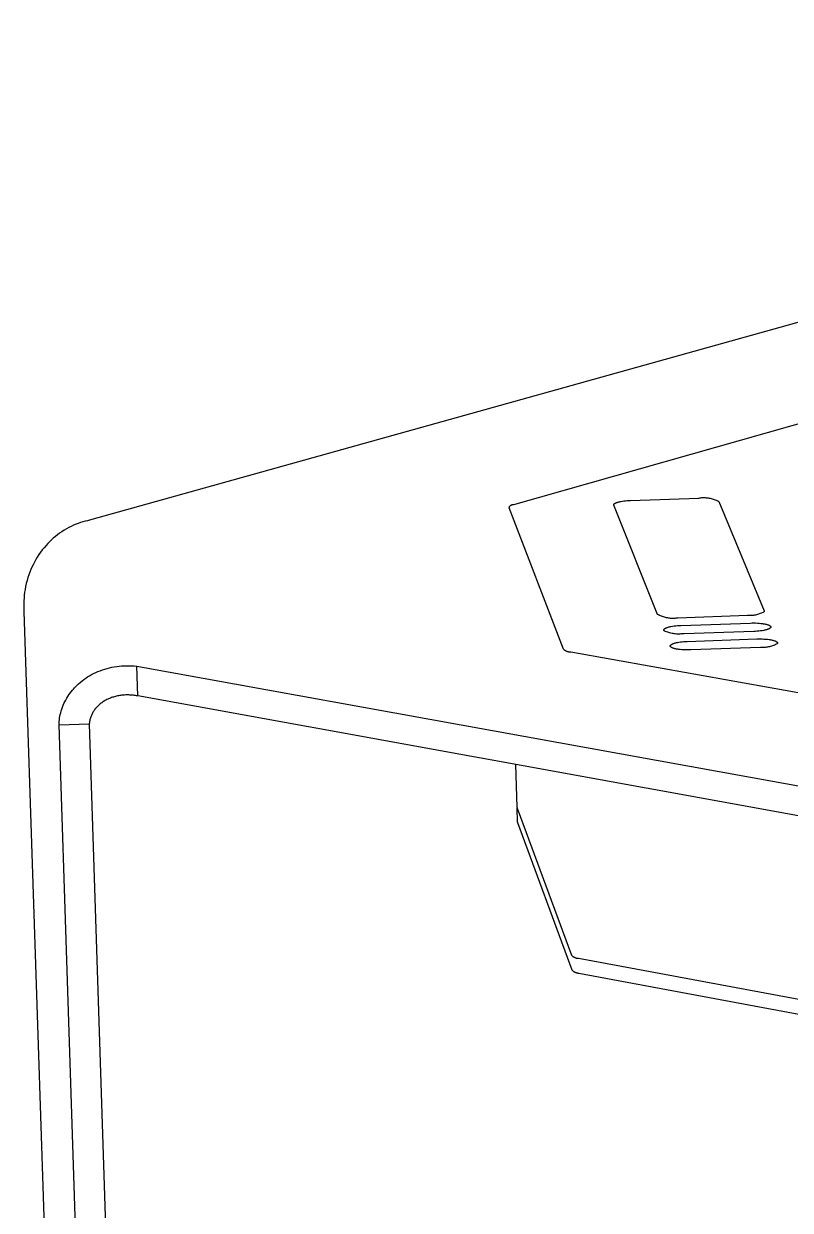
# Model space of a CAD drawing. Header units: millimetres. Extents: x -582 to 3448, y -204 to 2611.
# Drawn here: x 342.2 to 405.1, y 887.4 to 984.8 of the extents above; entities that cross this region are included whole.
import ezdxf

# ---------------------------------------------------------------- set-up
doc = ezdxf.new("R2010")
doc.units = ezdxf.units.MM
doc.header["$MEASUREMENT"] = 0
doc.layers.add('Utwórz2D linie widoczne', color=7, linetype='Continuous', true_color=0x000000)

msp = doc.modelspace()

# ---------------------------------------------------------------- linework, layer by layer
at = {"layer": 'Utwórz2D linie widoczne'}
for p, q in [((493.544, 984.805), (347.603, 944.046)), ((382.423, 945.351), (455.094, 965.951)), ((392.009, 945.681), (397.621, 945.874)), ((397.621, 945.874), (397.705, 945.886)), ((397.705, 945.886), (397.789, 945.896)), ((397.789, 945.896), (397.873, 945.903)), ((397.873, 945.903), (397.958, 945.906)), ((397.958, 945.906), (398.042, 945.908)), ((398.042, 945.908), (398.127, 945.906)), ((398.127, 945.906), (398.211, 945.901)), ((398.211, 945.901), (398.296, 945.894)), ((398.296, 945.894), (398.38, 945.883)), ((398.38, 945.883), (398.463, 945.87)), ((398.463, 945.87), (398.546, 945.854)), ((398.546, 945.854), (398.629, 945.836)), ((398.629, 945.836), (398.71, 945.814)), ((398.71, 945.814), (398.791, 945.79)), ((398.791, 945.79), (398.872, 945.763)), ((398.872, 945.763), (398.951, 945.734)), ((398.951, 945.734), (399.029, 945.701)), ((382.048, 945.078), (382.051, 945.089)), ((386.514, 933.459), (382.048, 945.078)), ((382.051, 945.089), (382.055, 945.101)), ((382.055, 945.101), (382.058, 945.113)), ((382.058, 945.113), (382.062, 945.124)), ((382.062, 945.124), (382.067, 945.135)), ((382.067, 945.135), (382.072, 945.146)), ((382.072, 945.146), (382.077, 945.157)), ((382.077, 945.157), (382.082, 945.168)), ((382.082, 945.168), (382.088, 945.178)), ((382.088, 945.178), (382.095, 945.188)), ((382.095, 945.188), (382.101, 945.199)), ((382.101, 945.199), (382.108, 945.208)), ((382.108, 945.208), (382.116, 945.218)), ((382.116, 945.218), (382.123, 945.227)), ((382.123, 945.227), (382.131, 945.236)), ((382.131, 945.236), (382.139, 945.245)), ((382.139, 945.245), (382.148, 945.254)), ((382.148, 945.254), (382.157, 945.262)), ((382.157, 945.262), (382.166, 945.27)), ((382.166, 945.27), (382.175, 945.277)), ((382.175, 945.277), (382.185, 945.285)), ((382.185, 945.285), (382.195, 945.291)), ((382.195, 945.291), (382.205, 945.298)), ((382.205, 945.298), (382.215, 945.304)), ((382.215, 945.304), (382.226, 945.31)), ((382.226, 945.31), (382.236, 945.316)), ((382.236, 945.316), (382.247, 945.321)), ((382.247, 945.321), (382.258, 945.326)), ((382.258, 945.326), (382.269, 945.33)), ((382.269, 945.33), (382.281, 945.334)), ((382.281, 945.334), (382.292, 945.338)), ((382.292, 945.338), (382.304, 945.341)), ((382.304, 945.341), (382.316, 945.344)), ((382.316, 945.344), (382.327, 945.346)), ((382.327, 945.346), (382.339, 945.348)), ((382.339, 945.348), (382.351, 945.35)), ((382.351, 945.35), (382.363, 945.351)), ((382.363, 945.351), (382.375, 945.352)), ((382.375, 945.352), (382.387, 945.352)), ((382.387, 945.352), (382.399, 945.352)), ((382.399, 945.352), (382.411, 945.352)), ((382.411, 945.352), (382.423, 945.351)), ((390.641, 945.335), (390.642, 945.337)), ((390.641, 945.333), (390.641, 945.335)), ((390.641, 945.331), (390.641, 945.333)), ((390.641, 945.329), (390.641, 945.331)), ((390.641, 945.327), (390.641, 945.329)), ((390.641, 945.325), (390.641, 945.327)), ((390.641, 945.323), (390.641, 945.325)), ((390.641, 945.321), (390.641, 945.323)), ((390.641, 945.319), (390.641, 945.321)), ((390.641, 945.318), (390.641, 945.319)), ((390.641, 945.316), (390.641, 945.318)), ((390.641, 945.314), (390.641, 945.316)), ((390.641, 945.312), (390.641, 945.314)), ((390.642, 945.31), (390.641, 945.312)), ((390.642, 945.339), (390.643, 945.341)), ((390.642, 945.337), (390.642, 945.339)), ((390.642, 945.308), (390.642, 945.31)), ((390.642, 945.306), (390.642, 945.308)), ((390.643, 945.304), (390.642, 945.306)), ((390.643, 945.343), (390.644, 945.345)), ((390.643, 945.341), (390.643, 945.343)), ((390.643, 945.302), (390.643, 945.304)), ((390.644, 945.3), (390.643, 945.302)), ((390.644, 945.347), (390.645, 945.349)), ((390.644, 945.345), (390.644, 945.347)), ((390.645, 945.299), (390.644, 945.3)), ((390.645, 945.349), (390.646, 945.351)), ((390.645, 945.297), (390.645, 945.299)), ((390.646, 945.295), (390.645, 945.297)), ((390.646, 945.353), (390.647, 945.355)), ((390.646, 945.351), (390.646, 945.353)), ((390.647, 945.293), (390.646, 945.295)), ((390.647, 945.355), (390.648, 945.357)), ((394.233, 936.316), (390.647, 945.293)), ((390.648, 945.357), (390.649, 945.359)), ((390.649, 945.359), (390.65, 945.361)), ((390.65, 945.361), (390.651, 945.363)), ((390.651, 945.363), (390.652, 945.365)), ((390.652, 945.365), (390.653, 945.367)), ((390.653, 945.367), (390.654, 945.369)), ((390.654, 945.369), (390.655, 945.371)), ((390.655, 945.371), (390.657, 945.373)), ((390.657, 945.373), (390.658, 945.375)), ((390.658, 945.375), (390.66, 945.377)), ((390.66, 945.377), (390.661, 945.379)), ((390.661, 945.379), (390.664, 945.383)), ((390.664, 945.383), (390.667, 945.388)), ((390.667, 945.388), (390.671, 945.392)), ((390.671, 945.392), (390.675, 945.396)), ((390.675, 945.396), (390.679, 945.4)), ((390.679, 945.4), (390.683, 945.404)), ((390.683, 945.404), (390.687, 945.408)), ((390.687, 945.408), (390.692, 945.412)), ((390.692, 945.412), (390.697, 945.416)), ((390.697, 945.416), (390.702, 945.42)), ((390.702, 945.42), (390.708, 945.425)), ((390.708, 945.425), (390.713, 945.429)), ((390.713, 945.429), (390.719, 945.433)), ((390.719, 945.433), (390.725, 945.437)), ((390.725, 945.437), (390.738, 945.445)), ((390.738, 945.445), (390.752, 945.453)), ((390.752, 945.453), (390.767, 945.461)), ((390.767, 945.461), (390.783, 945.469)), ((390.783, 945.469), (390.799, 945.477)), ((390.799, 945.477), (390.817, 945.485)), ((390.817, 945.485), (390.836, 945.493)), ((390.836, 945.493), (390.855, 945.501)), ((390.855, 945.501), (390.876, 945.509)), ((390.876, 945.509), (390.897, 945.517)), ((390.897, 945.517), (390.942, 945.531)), ((390.942, 945.531), (390.99, 945.546)), ((390.99, 945.546), (391.042, 945.56)), ((391.042, 945.56), (391.096, 945.573)), ((391.096, 945.573), (391.153, 945.586)), ((391.153, 945.586), (391.212, 945.598)), ((391.212, 945.598), (391.337, 945.62)), ((391.337, 945.62), (391.468, 945.638)), ((391.468, 945.638), (391.603, 945.654)), ((391.603, 945.654), (391.739, 945.666)), ((391.739, 945.666), (391.875, 945.675)), ((391.875, 945.675), (392.009, 945.681)), ((399.029, 945.701), (399.106, 945.666)), ((399.106, 945.666), (399.182, 945.629)), ((399.182, 945.629), (399.257, 945.589)), ((399.257, 945.589), (402.977, 936.622)), ((346.67, 943.793), (346.488, 943.724)), ((346.853, 943.855), (346.67, 943.793)), ((347.038, 943.912), (346.853, 943.855)), ((347.225, 943.963), (347.038, 943.912)), ((347.414, 944.008), (347.225, 943.963)), ((347.603, 944.046), (347.414, 944.008)), ((344.961, 942.854), (344.788, 942.717)), ((345.138, 942.985), (344.961, 942.854)), ((345.32, 943.11), (345.138, 942.985)), ((345.505, 943.228), (345.32, 943.11)), ((345.695, 943.341), (345.505, 943.228)), ((345.889, 943.446), (345.695, 943.341)), ((346.085, 943.546), (345.889, 943.446)), ((346.286, 943.638), (346.085, 943.546)), ((346.489, 943.723), (346.286, 943.638)), ((344.021, 941.979), (343.865, 941.797)), ((344.161, 942.132), (344.021, 941.979)), ((344.307, 942.281), (344.161, 942.132)), ((344.457, 942.426), (344.307, 942.281)), ((344.62, 942.574), (344.457, 942.426)), ((344.788, 942.717), (344.62, 942.574)), ((343.305, 941.022), (343.182, 940.817)), ((343.435, 941.223), (343.305, 941.022)), ((343.572, 941.419), (343.435, 941.223)), ((343.715, 941.61), (343.572, 941.419)), ((343.865, 941.797), (343.715, 941.61)), ((342.777, 940.001), (342.696, 939.8)), ((342.864, 940.199), (342.777, 940.001)), ((342.957, 940.395), (342.864, 940.199)), ((343.066, 940.608), (342.957, 940.395)), ((343.182, 940.817), (343.066, 940.608)), ((342.464, 939.098), (342.402, 938.859)), ((342.533, 939.335), (342.464, 939.098)), ((342.611, 939.569), (342.533, 939.335)), ((342.696, 939.8), (342.611, 939.569)), ((342.264, 938.132), (342.234, 937.887)), ((342.302, 938.376), (342.264, 938.132)), ((342.348, 938.618), (342.302, 938.376)), ((342.402, 938.859), (342.348, 938.618)), ((342.2, 937.445), (342.192, 937.223)), ((342.193, 937.223), (342.192, 937.001)), ((342.192, 937.001), (342.197, 936.778)), ((342.214, 937.666), (342.2, 937.445)), ((342.234, 937.887), (342.214, 937.666)), ((342.197, 936.778), (342.209, 936.556)), ((342.209, 936.556), (346.967, 791.746)), ((394.308, 936.275), (394.233, 936.316)), ((394.385, 936.236), (394.308, 936.275)), ((394.463, 936.2), (394.385, 936.236)), ((394.543, 936.167), (394.463, 936.2)), ((394.623, 936.136), (394.543, 936.167)), ((394.704, 936.108), (394.623, 936.136)), ((394.787, 936.083), (394.704, 936.108)), ((394.87, 936.061), (394.787, 936.083)), ((394.954, 936.042), (394.87, 936.061)), ((395.038, 936.025), (394.954, 936.042)), ((395.123, 936.012), (395.038, 936.025)), ((395.208, 936.001), (395.123, 936.012)), ((395.294, 935.993), (395.208, 936.001)), ((395.38, 935.989), (395.294, 935.993)), ((395.466, 935.987), (395.38, 935.989)), ((395.638, 935.992), (395.552, 935.988)), ((395.724, 935.999), (395.638, 935.992)), ((395.809, 936.009), (395.724, 935.999)), ((395.894, 936.022), (395.809, 936.009)), ((401.6, 936.221), (395.894, 936.022)), ((401.683, 936.217), (401.6, 936.221)), ((401.766, 936.216), (401.683, 936.217)), ((401.848, 936.218), (401.766, 936.216)), ((401.931, 936.222), (401.848, 936.218)), ((402.014, 936.229), (401.931, 936.222)), ((402.096, 936.239), (402.014, 936.229)), ((402.178, 936.252), (402.096, 936.239)), ((402.26, 936.267), (402.178, 936.252)), ((402.341, 936.285), (402.26, 936.267)), ((402.421, 936.306), (402.341, 936.285)), ((402.501, 936.329), (402.421, 936.306)), ((402.579, 936.355), (402.501, 936.329)), ((402.657, 936.384), (402.579, 936.355)), ((402.734, 936.415), (402.657, 936.384)), ((402.81, 936.449), (402.734, 936.415)), ((402.884, 936.485), (402.81, 936.449)), ((402.958, 936.524), (402.884, 936.485)), ((402.96, 936.527), (402.958, 936.524)), ((402.962, 936.529), (402.96, 936.527)), ((402.964, 936.531), (402.962, 936.529)), ((402.966, 936.534), (402.964, 936.531)), ((402.968, 936.537), (402.966, 936.534)), ((402.969, 936.539), (402.968, 936.537)), ((402.971, 936.542), (402.969, 936.539)), ((402.972, 936.545), (402.971, 936.542)), ((402.974, 936.548), (402.972, 936.545)), ((402.975, 936.551), (402.974, 936.548)), ((402.976, 936.553), (402.975, 936.551)), ((402.978, 936.556), (402.976, 936.553)), ((402.977, 936.622), (402.978, 936.619)), ((402.978, 936.619), (402.979, 936.616)), ((402.979, 936.559), (402.978, 936.556)), ((402.979, 936.616), (402.98, 936.613)), ((402.98, 936.562), (402.979, 936.559)), ((402.98, 936.613), (402.98, 936.61)), ((402.98, 936.61), (402.981, 936.607)), ((402.981, 936.569), (402.98, 936.566)), ((402.98, 936.566), (402.98, 936.562)), ((402.981, 936.607), (402.982, 936.603)), ((402.982, 936.572), (402.981, 936.569)), ((402.982, 936.603), (402.982, 936.6)), ((402.982, 936.6), (402.983, 936.597)), ((402.983, 936.578), (402.982, 936.575)), ((402.982, 936.575), (402.982, 936.572)), ((402.983, 936.597), (402.983, 936.594)), ((402.983, 936.594), (402.983, 936.591)), ((402.983, 936.591), (402.983, 936.588)), ((402.983, 936.588), (402.983, 936.584)), ((402.983, 936.584), (402.983, 936.581)), ((402.983, 936.581), (402.983, 936.578)), ((394.748, 935.048), (394.749, 935.05)), ((394.748, 935.046), (394.748, 935.048)), ((394.748, 935.044), (394.748, 935.046)), ((394.748, 935.042), (394.748, 935.044)), ((394.748, 935.04), (394.748, 935.042)), ((394.748, 935.038), (394.748, 935.04)), ((394.748, 935.036), (394.748, 935.038)), ((394.749, 935.034), (394.748, 935.036)), ((394.749, 935.057), (394.75, 935.059)), ((394.749, 935.055), (394.749, 935.057)), ((394.749, 935.052), (394.749, 935.055)), ((394.749, 935.05), (394.749, 935.052)), ((394.749, 935.032), (394.749, 935.034)), ((394.749, 935.03), (394.749, 935.032)), ((394.75, 935.028), (394.749, 935.03)), ((394.75, 935.061), (394.751, 935.063)), ((394.75, 935.059), (394.75, 935.061)), ((394.75, 935.026), (394.75, 935.028)), ((394.75, 935.024), (394.75, 935.026)), ((394.751, 935.022), (394.75, 935.024)), ((394.751, 935.065), (394.752, 935.067)), ((394.751, 935.063), (394.751, 935.065)), ((394.751, 935.02), (394.751, 935.022)), ((394.752, 935.019), (394.751, 935.02)), ((394.752, 935.069), (394.753, 935.071)), ((394.752, 935.067), (394.752, 935.069)), ((394.752, 935.017), (394.752, 935.019)), ((394.753, 935.015), (394.752, 935.017)), ((394.753, 935.071), (394.754, 935.073)), ((394.754, 935.013), (394.753, 935.015)), ((394.754, 935.073), (394.755, 935.075)), ((394.755, 935.075), (394.756, 935.077)), ((394.756, 935.079), (394.757, 935.081)), ((394.756, 935.077), (394.756, 935.079)), ((394.757, 935.081), (394.758, 935.084)), ((394.758, 935.084), (394.759, 935.086)), ((394.759, 935.086), (394.761, 935.088)), ((394.761, 935.088), (394.762, 935.09)), ((394.762, 935.09), (394.763, 935.092)), ((394.763, 935.092), (394.764, 935.094)), ((394.764, 935.094), (394.766, 935.096)), ((394.766, 935.096), (394.767, 935.098)), ((394.767, 935.098), (394.769, 935.1)), ((394.769, 935.1), (394.772, 935.105)), ((394.772, 935.105), (394.775, 935.109)), ((394.775, 935.109), (394.779, 935.113)), ((394.779, 935.113), (394.782, 935.117)), ((394.782, 935.117), (394.787, 935.122)), ((394.787, 935.122), (394.791, 935.126)), ((394.791, 935.126), (394.795, 935.13)), ((394.795, 935.13), (394.8, 935.134)), ((394.8, 935.134), (394.805, 935.139)), ((394.805, 935.139), (394.81, 935.143)), ((394.81, 935.143), (394.816, 935.147)), ((394.816, 935.147), (394.822, 935.151)), ((394.822, 935.151), (394.827, 935.156)), ((394.827, 935.156), (394.834, 935.16)), ((394.834, 935.16), (394.84, 935.164)), ((394.84, 935.164), (394.847, 935.168)), ((394.847, 935.168), (394.861, 935.177)), ((394.861, 935.177), (394.876, 935.185)), ((394.876, 935.185), (394.892, 935.194)), ((394.892, 935.194), (394.909, 935.202)), ((394.909, 935.202), (394.927, 935.21)), ((394.927, 935.21), (394.946, 935.219)), ((394.946, 935.219), (394.965, 935.227)), ((394.965, 935.227), (394.986, 935.235)), ((394.986, 935.235), (395.008, 935.243)), ((395.008, 935.243), (395.053, 935.258)), ((395.053, 935.258), (395.102, 935.273)), ((395.102, 935.273), (395.155, 935.287)), ((395.155, 935.287), (395.21, 935.301)), ((395.21, 935.301), (395.268, 935.314)), ((395.268, 935.314), (395.328, 935.327)), ((395.328, 935.327), (395.455, 935.349)), ((395.455, 935.349), (395.588, 935.369)), ((395.552, 935.988), (395.466, 935.987)), ((395.588, 935.369), (395.725, 935.385)), ((395.725, 935.385), (395.864, 935.397)), ((395.864, 935.397), (396.003, 935.407)), ((396.003, 935.407), (396.139, 935.413)), ((396.139, 935.413), (401.851, 935.613)), ((401.851, 935.613), (401.988, 935.616)), ((401.988, 935.616), (402.13, 935.617)), ((402.13, 935.617), (402.275, 935.614)), ((402.275, 935.614), (402.421, 935.608)), ((402.421, 935.608), (402.566, 935.598)), ((402.566, 935.598), (402.707, 935.585)), ((402.707, 935.585), (402.843, 935.568)), ((402.843, 935.568), (402.907, 935.559)), ((402.907, 935.559), (402.969, 935.548)), ((402.969, 935.548), (403.029, 935.537)), ((403.067, 935.027), (403.009, 935.014)), ((403.029, 935.537), (403.086, 935.525)), ((403.122, 935.041), (403.067, 935.027)), ((403.086, 935.525), (403.14, 935.513)), ((403.174, 935.055), (403.122, 935.041)), ((403.14, 935.513), (403.19, 935.5)), ((403.222, 935.07), (403.174, 935.055)), ((403.19, 935.5), (403.237, 935.486)), ((403.268, 935.086), (403.222, 935.07)), ((403.237, 935.486), (403.281, 935.472)), ((403.289, 935.094), (403.268, 935.086)), ((403.281, 935.472), (403.302, 935.464)), ((403.31, 935.102), (403.289, 935.094)), ((403.302, 935.464), (403.321, 935.457)), ((403.33, 935.11), (403.31, 935.102)), ((403.321, 935.457), (403.34, 935.45)), ((403.348, 935.118), (403.33, 935.11)), ((403.34, 935.45), (403.357, 935.442)), ((403.366, 935.126), (403.348, 935.118)), ((403.357, 935.442), (403.374, 935.435)), ((403.383, 935.135), (403.366, 935.126)), ((403.374, 935.435), (403.39, 935.427)), ((403.399, 935.143), (403.383, 935.135)), ((403.39, 935.427), (403.405, 935.419)), ((403.414, 935.152), (403.399, 935.143)), ((403.405, 935.419), (403.419, 935.411)), ((403.428, 935.16), (403.414, 935.152)), ((403.419, 935.411), (403.432, 935.404)), ((403.434, 935.164), (403.428, 935.16)), ((403.432, 935.404), (403.438, 935.4)), ((403.441, 935.169), (403.434, 935.164)), ((403.438, 935.4), (403.444, 935.396)), ((403.447, 935.173), (403.441, 935.169)), ((403.444, 935.396), (403.45, 935.392)), ((403.453, 935.177), (403.447, 935.173)), ((403.45, 935.392), (403.456, 935.388)), ((403.458, 935.181), (403.453, 935.177)), ((403.456, 935.388), (403.461, 935.384)), ((403.464, 935.186), (403.458, 935.181)), ((403.461, 935.384), (403.466, 935.38)), ((403.469, 935.19), (403.464, 935.186)), ((403.466, 935.38), (403.471, 935.376)), ((403.474, 935.194), (403.469, 935.19)), ((403.471, 935.376), (403.475, 935.372)), ((403.479, 935.198), (403.474, 935.194)), ((403.475, 935.372), (403.48, 935.368)), ((403.483, 935.203), (403.479, 935.198)), ((403.48, 935.368), (403.484, 935.364)), ((403.487, 935.207), (403.483, 935.203)), ((403.484, 935.364), (403.488, 935.361)), ((403.491, 935.211), (403.487, 935.207)), ((403.488, 935.361), (403.492, 935.357)), ((403.495, 935.215), (403.491, 935.211)), ((403.492, 935.357), (403.495, 935.353)), ((403.495, 935.353), (403.498, 935.349)), ((403.499, 935.22), (403.495, 935.215)), ((403.498, 935.349), (403.502, 935.345)), ((403.502, 935.224), (403.499, 935.22)), ((403.502, 935.345), (403.504, 935.341)), ((403.505, 935.228), (403.502, 935.224)), ((403.504, 935.341), (403.507, 935.337)), ((403.506, 935.23), (403.505, 935.228)), ((403.508, 935.232), (403.506, 935.23)), ((403.507, 935.337), (403.508, 935.335)), ((403.508, 935.335), (403.51, 935.333)), ((403.509, 935.234), (403.508, 935.232)), ((403.51, 935.237), (403.509, 935.234)), ((403.51, 935.333), (403.511, 935.331)), ((403.512, 935.239), (403.51, 935.237)), ((403.511, 935.331), (403.512, 935.329)), ((403.512, 935.329), (403.513, 935.327)), ((403.513, 935.241), (403.512, 935.239)), ((403.513, 935.327), (403.514, 935.325)), ((403.514, 935.243), (403.513, 935.241)), ((403.514, 935.325), (403.515, 935.323)), ((403.515, 935.245), (403.514, 935.243)), ((403.515, 935.323), (403.516, 935.322)), ((403.516, 935.247), (403.515, 935.245)), ((403.516, 935.322), (403.517, 935.32)), ((403.517, 935.249), (403.516, 935.247)), ((403.517, 935.32), (403.518, 935.318)), ((403.518, 935.251), (403.517, 935.249)), ((403.518, 935.318), (403.518, 935.316)), ((403.518, 935.316), (403.519, 935.314)), ((403.519, 935.253), (403.518, 935.251)), ((403.519, 935.314), (403.52, 935.312)), ((403.52, 935.257), (403.519, 935.255)), ((403.519, 935.255), (403.519, 935.253)), ((403.52, 935.312), (403.52, 935.31)), ((403.52, 935.31), (403.521, 935.308)), ((403.521, 935.26), (403.52, 935.257)), ((403.521, 935.308), (403.522, 935.306)), ((403.522, 935.264), (403.521, 935.262)), ((403.521, 935.262), (403.521, 935.26)), ((403.522, 935.306), (403.522, 935.304)), ((403.522, 935.304), (403.523, 935.302)), ((403.523, 935.268), (403.522, 935.266)), ((403.522, 935.266), (403.522, 935.264)), ((403.523, 935.302), (403.523, 935.3)), ((403.523, 935.3), (403.523, 935.298)), ((403.523, 935.298), (403.524, 935.296)), ((403.524, 935.272), (403.523, 935.27)), ((403.523, 935.27), (403.523, 935.268)), ((403.524, 935.296), (403.524, 935.294)), ((403.524, 935.294), (403.524, 935.292)), ((403.524, 935.292), (403.524, 935.29)), ((403.524, 935.29), (403.524, 935.288)), ((403.524, 935.288), (403.524, 935.286)), ((403.524, 935.286), (403.524, 935.284)), ((403.524, 935.284), (403.524, 935.282)), ((403.524, 935.282), (403.524, 935.28)), ((403.524, 935.28), (403.524, 935.278)), ((403.524, 935.278), (403.524, 935.276)), ((403.524, 935.276), (403.524, 935.274)), ((403.524, 935.274), (403.524, 935.272)), ((394.755, 935.011), (394.754, 935.013)), ((394.757, 935.006), (394.755, 935.011)), ((394.759, 935.001), (394.757, 935.006)), ((394.762, 934.996), (394.759, 935.001)), ((394.765, 934.992), (394.762, 934.996)), ((394.768, 934.987), (394.765, 934.992)), ((394.771, 934.983), (394.768, 934.987)), ((394.774, 934.978), (394.771, 934.983)), ((394.778, 934.974), (394.774, 934.978)), ((394.781, 934.97), (394.778, 934.974)), ((394.785, 934.966), (394.781, 934.97)), ((394.789, 934.962), (394.785, 934.966)), ((394.793, 934.958), (394.789, 934.962)), ((394.797, 934.955), (394.793, 934.958)), ((394.801, 934.951), (394.797, 934.955)), ((394.805, 934.948), (394.801, 934.951)), ((394.889, 934.912), (394.805, 934.948)), ((394.974, 934.879), (394.889, 934.912)), ((395.06, 934.848), (394.974, 934.879)), ((395.147, 934.821), (395.06, 934.848)), ((395.235, 934.796), (395.147, 934.821)), ((395.324, 934.774), (395.235, 934.796)), ((395.413, 934.755), (395.324, 934.774)), ((395.503, 934.739), (395.413, 934.755)), ((395.593, 934.726), (395.503, 934.739)), ((395.684, 934.716), (395.593, 934.726)), ((395.775, 934.709), (395.684, 934.716)), ((395.866, 934.705), (395.775, 934.709)), ((395.957, 934.704), (395.866, 934.705)), ((396.049, 934.706), (395.957, 934.704)), ((395.98, 934.04), (396.113, 934.059)), ((396.14, 934.711), (396.049, 934.706)), ((396.113, 934.059), (396.251, 934.075)), ((396.42, 934.715), (396.14, 934.711)), ((396.251, 934.075), (396.39, 934.088)), ((396.39, 934.088), (396.529, 934.097)), ((402.138, 934.915), (396.42, 934.715)), ((396.529, 934.097), (396.666, 934.103)), ((396.666, 934.103), (402.39, 934.304)), ((402.274, 934.922), (402.138, 934.915)), ((402.413, 934.931), (402.274, 934.922)), ((402.39, 934.304), (402.528, 934.307)), ((402.552, 934.944), (402.413, 934.931)), ((402.528, 934.307), (402.67, 934.308)), ((402.689, 934.96), (402.552, 934.944)), ((402.67, 934.308), (402.816, 934.305)), ((402.822, 934.979), (402.689, 934.96)), ((402.816, 934.305), (402.962, 934.299)), ((402.949, 935.002), (402.822, 934.979)), ((403.009, 935.014), (402.949, 935.002)), ((402.962, 934.299), (403.107, 934.29)), ((403.107, 934.29), (403.249, 934.276)), ((403.249, 934.276), (403.384, 934.26)), ((403.384, 934.26), (403.449, 934.25)), ((403.449, 934.25), (403.511, 934.239)), ((403.511, 934.239), (403.571, 934.228)), ((403.571, 934.228), (403.628, 934.216)), ((403.628, 934.216), (403.682, 934.204)), ((403.682, 934.204), (403.733, 934.19)), ((403.733, 934.19), (403.78, 934.177)), ((403.78, 934.177), (403.824, 934.162)), ((403.824, 934.162), (403.844, 934.155)), ((403.844, 934.155), (403.864, 934.148)), ((403.864, 934.148), (403.883, 934.14)), ((403.883, 934.14), (403.9, 934.133)), ((403.9, 934.133), (403.917, 934.125)), ((403.917, 934.125), (403.933, 934.117)), ((403.933, 934.117), (403.948, 934.11)), ((403.948, 934.11), (403.962, 934.102)), ((403.962, 934.102), (403.975, 934.094)), ((403.975, 934.094), (403.982, 934.09)), ((403.982, 934.09), (403.988, 934.086)), ((403.988, 934.086), (403.993, 934.082)), ((403.993, 934.082), (403.999, 934.078)), ((403.999, 934.078), (404.004, 934.074)), ((404.004, 934.074), (404.009, 934.07)), ((404.009, 934.07), (404.014, 934.066)), ((404.014, 934.066), (404.019, 934.063)), ((404.019, 934.063), (404.023, 934.059)), ((404.023, 934.059), (404.027, 934.055)), ((404.027, 934.055), (404.031, 934.051)), ((404.031, 934.051), (404.035, 934.047)), ((404.035, 934.047), (404.039, 934.043)), ((404.039, 934.043), (404.042, 934.039)), ((386.534, 933.439), (386.514, 933.459)), ((386.555, 933.42), (386.534, 933.439)), ((386.576, 933.401), (386.555, 933.42)), ((386.598, 933.383), (386.576, 933.401)), ((386.621, 933.366), (386.598, 933.383)), ((386.645, 933.35), (386.621, 933.366)), ((386.668, 933.334), (386.645, 933.35)), ((386.693, 933.32), (386.668, 933.334)), ((386.718, 933.306), (386.693, 933.32)), ((386.743, 933.293), (386.718, 933.306)), ((386.769, 933.281), (386.743, 933.293)), ((386.795, 933.27), (386.769, 933.281)), ((386.822, 933.259), (386.795, 933.27)), ((386.848, 933.25), (386.822, 933.259)), ((386.876, 933.241), (386.848, 933.25)), ((386.903, 933.234), (386.876, 933.241)), ((386.931, 933.227), (386.903, 933.234)), ((386.959, 933.222), (386.931, 933.227)), ((386.987, 933.217), (386.959, 933.222)), ((387.015, 933.213), (386.987, 933.217)), ((387.043, 933.211), (387.015, 933.213)), ((387.072, 933.209), (387.043, 933.211)), ((387.1, 933.208), (387.072, 933.209)), ((481.472, 916.359), (387.1, 933.208)), ((395.272, 933.739), (395.273, 933.741)), ((395.272, 933.737), (395.272, 933.739)), ((395.272, 933.735), (395.272, 933.737)), ((395.272, 933.733), (395.272, 933.735)), ((395.272, 933.731), (395.272, 933.733)), ((395.272, 933.729), (395.272, 933.731)), ((395.272, 933.727), (395.272, 933.729)), ((395.272, 933.725), (395.272, 933.727)), ((395.273, 933.723), (395.272, 933.725)), ((395.273, 933.745), (395.274, 933.747)), ((395.273, 933.743), (395.273, 933.745)), ((395.273, 933.741), (395.273, 933.743)), ((395.273, 933.721), (395.273, 933.723)), ((395.273, 933.719), (395.273, 933.721)), ((395.273, 933.717), (395.273, 933.719)), ((395.274, 933.715), (395.273, 933.717)), ((395.274, 933.749), (395.275, 933.752)), ((395.274, 933.747), (395.274, 933.749)), ((395.274, 933.713), (395.274, 933.715)), ((395.275, 933.711), (395.274, 933.713)), ((395.275, 933.754), (395.276, 933.756)), ((395.275, 933.752), (395.275, 933.754)), ((395.275, 933.709), (395.275, 933.711)), ((395.276, 933.707), (395.275, 933.709)), ((395.276, 933.758), (395.277, 933.76)), ((395.276, 933.756), (395.276, 933.758)), ((395.276, 933.705), (395.276, 933.707)), ((395.277, 933.703), (395.276, 933.705)), ((395.277, 933.76), (395.278, 933.762)), ((395.278, 933.701), (395.277, 933.703)), ((395.278, 933.762), (395.279, 933.764)), ((395.279, 933.699), (395.278, 933.701)), ((395.279, 933.766), (395.28, 933.768)), ((395.279, 933.764), (395.279, 933.766)), ((395.279, 933.697), (395.279, 933.699)), ((395.28, 933.695), (395.279, 933.697)), ((395.28, 933.768), (395.281, 933.77)), ((395.281, 933.694), (395.28, 933.695)), ((395.281, 933.77), (395.282, 933.772)), ((395.282, 933.692), (395.281, 933.694)), ((395.282, 933.772), (395.283, 933.775)), ((395.283, 933.69), (395.282, 933.692)), ((395.283, 933.775), (395.285, 933.777)), ((395.284, 933.688), (395.283, 933.69)), ((395.285, 933.686), (395.284, 933.688)), ((395.285, 933.777), (395.286, 933.779)), ((395.286, 933.684), (395.285, 933.686)), ((395.286, 933.779), (395.287, 933.781)), ((395.287, 933.682), (395.286, 933.684)), ((395.287, 933.781), (395.288, 933.783)), ((395.289, 933.68), (395.287, 933.682)), ((395.288, 933.783), (395.29, 933.785)), ((395.29, 933.678), (395.289, 933.68)), ((395.29, 933.785), (395.291, 933.787)), ((395.291, 933.676), (395.29, 933.678)), ((395.291, 933.787), (395.293, 933.789)), ((395.294, 933.672), (395.291, 933.676)), ((395.293, 933.789), (395.296, 933.794)), ((395.297, 933.668), (395.294, 933.672)), ((395.296, 933.794), (395.299, 933.798)), ((395.301, 933.664), (395.297, 933.668)), ((395.299, 933.798), (395.303, 933.802)), ((395.304, 933.66), (395.301, 933.664)), ((395.303, 933.802), (395.306, 933.806)), ((395.308, 933.656), (395.304, 933.66)), ((395.306, 933.806), (395.31, 933.811)), ((395.312, 933.652), (395.308, 933.656)), ((395.31, 933.811), (395.315, 933.815)), ((395.316, 933.648), (395.312, 933.652)), ((395.315, 933.815), (395.319, 933.819)), ((395.32, 933.644), (395.316, 933.648)), ((395.319, 933.819), (395.324, 933.824)), ((395.325, 933.64), (395.32, 933.644)), ((395.324, 933.824), (395.329, 933.828)), ((395.33, 933.636), (395.325, 933.64)), ((395.329, 933.828), (395.334, 933.832)), ((395.335, 933.633), (395.33, 933.636)), ((395.334, 933.832), (395.34, 933.836)), ((395.34, 933.629), (395.335, 933.633)), ((395.34, 933.836), (395.345, 933.841)), ((395.345, 933.625), (395.34, 933.629)), ((395.345, 933.841), (395.351, 933.845)), ((395.351, 933.621), (395.345, 933.625)), ((395.351, 933.845), (395.358, 933.849)), ((395.357, 933.617), (395.351, 933.621)), ((395.363, 933.613), (395.357, 933.617)), ((395.358, 933.849), (395.364, 933.854)), ((395.376, 933.605), (395.363, 933.613)), ((395.364, 933.854), (395.371, 933.858)), ((395.371, 933.858), (395.385, 933.866)), ((395.39, 933.597), (395.376, 933.605)), ((395.385, 933.866), (395.4, 933.875)), ((395.405, 933.589), (395.39, 933.597)), ((395.4, 933.875), (395.416, 933.883)), ((395.421, 933.582), (395.405, 933.589)), ((395.416, 933.883), (395.433, 933.892)), ((395.437, 933.574), (395.421, 933.582)), ((395.433, 933.892), (395.451, 933.9)), ((395.455, 933.567), (395.437, 933.574)), ((395.451, 933.9), (395.47, 933.908)), ((395.474, 933.559), (395.455, 933.567)), ((395.47, 933.908), (395.49, 933.916)), ((395.493, 933.552), (395.474, 933.559)), ((395.49, 933.916), (395.51, 933.924)), ((395.514, 933.544), (395.493, 933.552)), ((395.51, 933.924), (395.532, 933.932)), ((395.557, 933.53), (395.514, 933.544)), ((395.532, 933.932), (395.578, 933.948)), ((395.604, 933.516), (395.557, 933.53)), ((395.578, 933.948), (395.627, 933.963)), ((395.655, 933.503), (395.604, 933.516)), ((395.627, 933.963), (395.679, 933.977)), ((395.709, 933.49), (395.655, 933.503)), ((395.679, 933.977), (395.735, 933.991)), ((395.766, 933.478), (395.709, 933.49)), ((395.735, 933.991), (395.793, 934.004)), ((395.825, 933.467), (395.766, 933.478)), ((395.793, 934.004), (395.853, 934.017)), ((395.888, 933.457), (395.825, 933.467)), ((395.853, 934.017), (395.98, 934.04)), ((395.953, 933.447), (395.888, 933.457)), ((396.088, 933.43), (395.953, 933.447)), ((396.23, 933.417), (396.088, 933.43)), ((396.375, 933.407), (396.23, 933.417)), ((396.522, 933.401), (396.375, 933.407)), ((396.667, 933.398), (396.522, 933.401)), ((396.81, 933.399), (396.667, 933.398)), ((396.948, 933.402), (396.81, 933.399)), ((402.679, 933.604), (396.948, 933.402)), ((402.762, 933.6), (402.679, 933.604)), ((402.845, 933.598), (402.762, 933.6)), ((402.929, 933.6), (402.845, 933.598)), ((403.012, 933.604), (402.929, 933.6)), ((403.095, 933.612), (403.012, 933.604)), ((403.178, 933.621), (403.095, 933.612)), ((403.26, 933.634), (403.178, 933.621)), ((403.342, 933.65), (403.26, 933.634)), ((403.423, 933.668), (403.342, 933.65)), ((403.504, 933.689), (403.423, 933.668)), ((403.584, 933.712), (403.504, 933.689)), ((403.663, 933.739), (403.584, 933.712)), ((403.741, 933.768), (403.663, 933.739)), ((403.818, 933.799), (403.741, 933.768)), ((403.894, 933.833), (403.818, 933.799)), ((403.969, 933.87), (403.894, 933.833)), ((404.042, 933.909), (403.969, 933.87)), ((404.042, 934.039), (404.045, 934.035)), ((404.044, 933.912), (404.042, 933.909)), ((404.046, 933.914), (404.044, 933.912)), ((404.045, 934.035), (404.048, 934.031)), ((404.048, 933.916), (404.046, 933.914)), ((404.048, 934.031), (404.051, 934.027)), ((404.05, 933.919), (404.048, 933.916)), ((404.051, 933.92), (404.05, 933.919)), ((404.051, 934.027), (404.052, 934.025)), ((404.052, 933.922), (404.051, 933.92)), ((404.052, 934.025), (404.053, 934.023)), ((404.053, 933.923), (404.052, 933.922)), ((404.053, 934.023), (404.054, 934.021)), ((404.054, 933.924), (404.053, 933.923)), ((404.054, 934.021), (404.055, 934.019)), ((404.055, 933.926), (404.054, 933.924)), ((404.055, 934.019), (404.056, 934.017)), ((404.056, 933.927), (404.055, 933.926)), ((404.056, 934.017), (404.057, 934.015)), ((404.057, 933.93), (404.056, 933.929)), ((404.056, 933.929), (404.056, 933.927)), ((404.057, 934.015), (404.058, 934.013)), ((404.058, 933.932), (404.057, 933.93)), ((404.058, 934.013), (404.059, 934.012)), ((404.059, 933.933), (404.058, 933.932)), ((404.059, 934.012), (404.06, 934.01)), ((404.06, 933.936), (404.059, 933.935)), ((404.059, 933.935), (404.059, 933.933)), ((404.06, 934.01), (404.061, 934.008)), ((404.061, 933.938), (404.06, 933.936)), ((404.061, 934.008), (404.062, 934.005)), ((404.062, 933.941), (404.061, 933.939)), ((404.061, 933.939), (404.061, 933.938)), ((404.062, 934.005), (404.063, 934.002)), ((404.063, 933.944), (404.062, 933.943)), ((404.062, 933.943), (404.062, 933.941)), ((404.063, 934.002), (404.064, 933.999)), ((404.064, 933.946), (404.063, 933.944)), ((404.064, 933.999), (404.065, 933.995)), ((404.065, 933.951), (404.064, 933.949)), ((404.064, 933.949), (404.064, 933.947)), ((404.064, 933.947), (404.064, 933.946)), ((404.065, 933.995), (404.065, 933.994)), ((404.065, 933.994), (404.066, 933.992)), ((404.066, 933.954), (404.065, 933.952)), ((404.065, 933.952), (404.065, 933.951)), ((404.066, 933.992), (404.066, 933.991)), ((404.066, 933.991), (404.066, 933.989)), ((404.066, 933.989), (404.067, 933.987)), ((404.067, 933.959), (404.066, 933.957)), ((404.066, 933.957), (404.066, 933.956)), ((404.066, 933.956), (404.066, 933.954)), ((404.067, 933.987), (404.067, 933.986)), ((404.067, 933.986), (404.067, 933.984)), ((404.067, 933.984), (404.067, 933.983)), ((404.067, 933.983), (404.067, 933.981)), ((404.067, 933.981), (404.067, 933.979)), ((404.067, 933.979), (404.068, 933.978)), ((404.067, 933.967), (404.067, 933.966)), ((404.067, 933.966), (404.067, 933.964)), ((404.067, 933.964), (404.067, 933.962)), ((404.067, 933.962), (404.067, 933.961)), ((404.067, 933.961), (404.067, 933.959)), ((404.068, 933.978), (404.068, 933.976)), ((404.068, 933.976), (404.068, 933.974)), ((404.068, 933.974), (404.068, 933.972)), ((404.068, 933.972), (404.068, 933.971)), ((404.068, 933.971), (404.068, 933.969)), ((404.068, 933.969), (404.067, 933.967)), ((350.226, 932.088), (350.432, 932.101)), ((350.432, 932.101), (350.639, 932.108)), ((350.639, 932.108), (350.847, 932.108)), ((350.847, 932.108), (351.056, 932.101)), ((351.056, 932.101), (351.266, 932.089)), ((347.282, 931.083), (347.44, 931.186)), ((347.44, 931.186), (347.6, 931.284)), ((347.6, 931.284), (347.764, 931.376)), ((347.764, 931.376), (347.931, 931.462)), ((347.931, 931.462), (348.107, 931.546)), ((348.107, 931.546), (348.285, 931.624)), ((348.285, 931.624), (348.466, 931.696)), ((348.466, 931.696), (348.655, 931.764)), ((348.655, 931.764), (348.846, 931.826)), ((348.846, 931.826), (349.039, 931.882)), ((349.039, 931.882), (349.234, 931.932)), ((349.234, 931.932), (349.43, 931.976)), ((349.43, 931.976), (349.627, 932.013)), ((349.627, 932.013), (349.826, 932.045)), ((349.826, 932.045), (350.025, 932.069)), ((350.025, 932.069), (350.226, 932.088)), ((351.266, 932.089), (351.475, 932.07)), ((351.475, 932.07), (575.798, 891.497)), ((351.552, 929.625), (351.475, 932.07)), ((346.183, 930.093), (346.271, 930.196)), ((346.271, 930.196), (346.363, 930.297)), ((346.363, 930.297), (346.457, 930.396)), ((346.457, 930.396), (346.553, 930.492)), ((346.553, 930.492), (346.691, 930.62)), ((346.691, 930.62), (346.833, 930.743)), ((346.833, 930.743), (346.979, 930.862)), ((346.979, 930.862), (347.129, 930.975)), ((347.129, 930.975), (347.282, 931.083)), ((345.566, 929.15), (345.64, 929.293)), ((345.64, 929.293), (345.719, 929.434)), ((345.719, 929.434), (345.802, 929.572)), ((345.802, 929.572), (345.891, 929.707)), ((345.891, 929.707), (345.984, 929.839)), ((345.984, 929.839), (346.081, 929.967)), ((346.081, 929.967), (346.183, 930.093)), ((348.799, 929.201), (348.732, 929.159)), ((348.866, 929.241), (348.799, 929.201)), ((348.939, 929.282), (348.866, 929.241)), ((349.013, 929.321), (348.939, 929.282)), ((349.087, 929.358), (349.013, 929.321)), ((349.163, 929.393), (349.087, 929.358)), ((349.24, 929.426), (349.163, 929.393)), ((349.317, 929.457), (349.24, 929.426)), ((349.395, 929.486), (349.317, 929.457)), ((349.474, 929.514), (349.395, 929.486)), ((349.554, 929.539), (349.474, 929.514)), ((349.634, 929.563), (349.554, 929.539)), ((349.714, 929.585), (349.634, 929.563)), ((349.795, 929.605), (349.714, 929.585)), ((349.877, 929.623), (349.795, 929.605)), ((349.959, 929.64), (349.877, 929.623)), ((350.041, 929.654), (349.959, 929.64)), ((350.124, 929.667), (350.041, 929.654)), ((350.211, 929.679), (350.124, 929.667)), ((350.298, 929.689), (350.211, 929.679)), ((350.385, 929.696), (350.298, 929.689)), ((350.473, 929.702), (350.385, 929.696)), ((350.561, 929.706), (350.473, 929.702)), ((350.648, 929.708), (350.561, 929.706)), ((350.736, 929.709), (350.648, 929.708)), ((350.824, 929.707), (350.736, 929.709)), ((350.916, 929.703), (350.824, 929.707)), ((351.007, 929.698), (350.916, 929.703)), ((351.098, 929.69), (351.007, 929.698)), ((351.19, 929.681), (351.098, 929.69)), ((351.281, 929.67), (351.19, 929.681)), ((351.371, 929.657), (351.281, 929.67)), ((351.462, 929.642), (351.371, 929.657)), ((351.552, 929.625), (351.462, 929.642)), ((575.786, 888.899), (351.552, 929.625)), ((345.194, 928.103), (345.228, 928.244)), ((345.228, 928.244), (345.272, 928.399)), ((345.272, 928.399), (345.32, 928.553)), ((345.32, 928.553), (345.374, 928.705)), ((345.374, 928.705), (345.433, 928.856)), ((345.433, 928.856), (345.497, 929.004)), ((345.497, 929.004), (345.566, 929.15)), ((347.838, 928.22), (347.804, 928.156)), ((347.874, 928.282), (347.838, 928.22)), ((347.911, 928.344), (347.874, 928.282)), ((347.95, 928.404), (347.911, 928.344)), ((347.995, 928.468), (347.95, 928.404)), ((348.042, 928.531), (347.995, 928.468)), ((348.09, 928.592), (348.042, 928.531)), ((348.141, 928.651), (348.09, 928.592)), ((348.193, 928.709), (348.141, 928.651)), ((348.247, 928.766), (348.193, 928.709)), ((348.303, 928.821), (348.247, 928.766)), ((348.36, 928.874), (348.303, 928.821)), ((348.419, 928.926), (348.36, 928.874)), ((348.479, 928.976), (348.419, 928.926)), ((348.54, 929.024), (348.479, 928.976)), ((348.603, 929.071), (348.54, 929.024)), ((348.667, 929.116), (348.603, 929.071)), ((348.732, 929.159), (348.667, 929.116)), ((345.094, 927.244), (345.099, 927.388)), ((345.094, 927.244), (347.574, 927.331)), ((349.858, 780.377), (345.094, 927.244)), ((345.099, 927.388), (345.108, 927.532)), ((345.108, 927.532), (345.123, 927.676)), ((345.123, 927.676), (345.142, 927.819)), ((345.142, 927.819), (345.166, 927.962)), ((345.166, 927.962), (345.194, 928.103)), ((347.577, 927.367), (347.574, 927.331)), ((347.574, 927.331), (352.28, 780.484)), ((347.58, 927.403), (347.577, 927.367)), ((347.584, 927.439), (347.58, 927.403)), ((347.588, 927.475), (347.584, 927.439)), ((347.593, 927.51), (347.588, 927.475)), ((347.599, 927.546), (347.593, 927.51)), ((347.606, 927.581), (347.599, 927.546)), ((347.613, 927.616), (347.606, 927.581)), ((347.62, 927.651), (347.613, 927.616)), ((347.629, 927.686), (347.62, 927.651)), ((347.647, 927.756), (347.629, 927.686)), ((347.668, 927.824), (347.647, 927.756)), ((347.691, 927.892), (347.668, 927.824)), ((347.716, 927.96), (347.691, 927.892)), ((347.743, 928.026), (347.716, 927.96)), ((347.773, 928.092), (347.743, 928.026)), ((347.804, 928.156), (347.773, 928.092)), ((382.694, 920.458), (382.601, 923.986)), ((382.694, 920.458), (382.7, 920.421)), ((382.726, 919.27), (382.695, 920.421)), ((382.7, 920.421), (387.161, 908.349)), ((382.726, 919.27), (382.732, 919.233)), ((382.732, 919.233), (387.192, 907.139)), ((387.161, 908.348), (387.18, 908.329)), ((387.18, 908.329), (387.199, 908.31)), ((387.199, 908.31), (387.22, 908.291)), ((387.22, 908.291), (387.241, 908.274)), ((387.241, 908.274), (387.262, 908.257)), ((387.262, 908.257), (387.284, 908.24)), ((387.284, 908.24), (387.307, 908.225)), ((387.307, 908.225), (387.33, 908.21)), ((387.33, 908.21), (387.353, 908.196)), ((387.353, 908.196), (387.377, 908.183)), ((387.377, 908.183), (387.402, 908.17)), ((387.402, 908.17), (387.427, 908.159)), ((387.427, 908.159), (387.452, 908.148)), ((387.452, 908.148), (387.477, 908.138)), ((387.477, 908.138), (387.503, 908.129)), ((387.503, 908.129), (387.529, 908.121)), ((387.529, 908.121), (387.556, 908.114)), ((387.556, 908.114), (387.582, 908.107)), ((387.582, 908.107), (387.609, 908.102)), ((387.609, 908.102), (387.636, 908.097)), ((387.636, 908.097), (387.663, 908.094)), ((387.663, 908.094), (387.691, 908.091)), ((387.691, 908.091), (387.718, 908.089)), ((387.718, 908.089), (387.745, 908.088)), ((387.745, 908.088), (481.745, 890.584)), ((387.192, 907.139), (387.211, 907.119)), ((387.211, 907.119), (387.231, 907.1)), ((387.231, 907.1), (387.251, 907.081)), ((387.251, 907.081), (387.272, 907.063)), ((387.272, 907.063), (387.293, 907.046)), ((387.293, 907.046), (387.315, 907.03)), ((387.315, 907.03), (387.338, 907.014)), ((387.338, 907.014), (387.361, 907)), ((387.361, 907), (387.384, 906.986)), ((387.384, 906.986), (387.408, 906.972)), ((387.408, 906.972), (387.433, 906.96)), ((387.433, 906.96), (387.457, 906.948)), ((387.457, 906.948), (387.483, 906.938)), ((387.483, 906.938), (387.508, 906.928)), ((387.508, 906.928), (387.534, 906.919)), ((387.534, 906.919), (387.56, 906.91)), ((387.56, 906.91), (387.587, 906.903)), ((387.587, 906.903), (387.613, 906.897)), ((387.613, 906.897), (387.64, 906.891)), ((387.64, 906.891), (387.667, 906.887)), ((387.667, 906.887), (387.694, 906.883)), ((387.694, 906.883), (387.722, 906.88)), ((387.722, 906.88), (387.749, 906.878)), ((387.749, 906.878), (387.776, 906.877)), ((387.776, 906.877), (481.758, 889.342))]:
    msp.add_line(p, q, dxfattribs=at)

doc.saveas('drawing.dxf')
